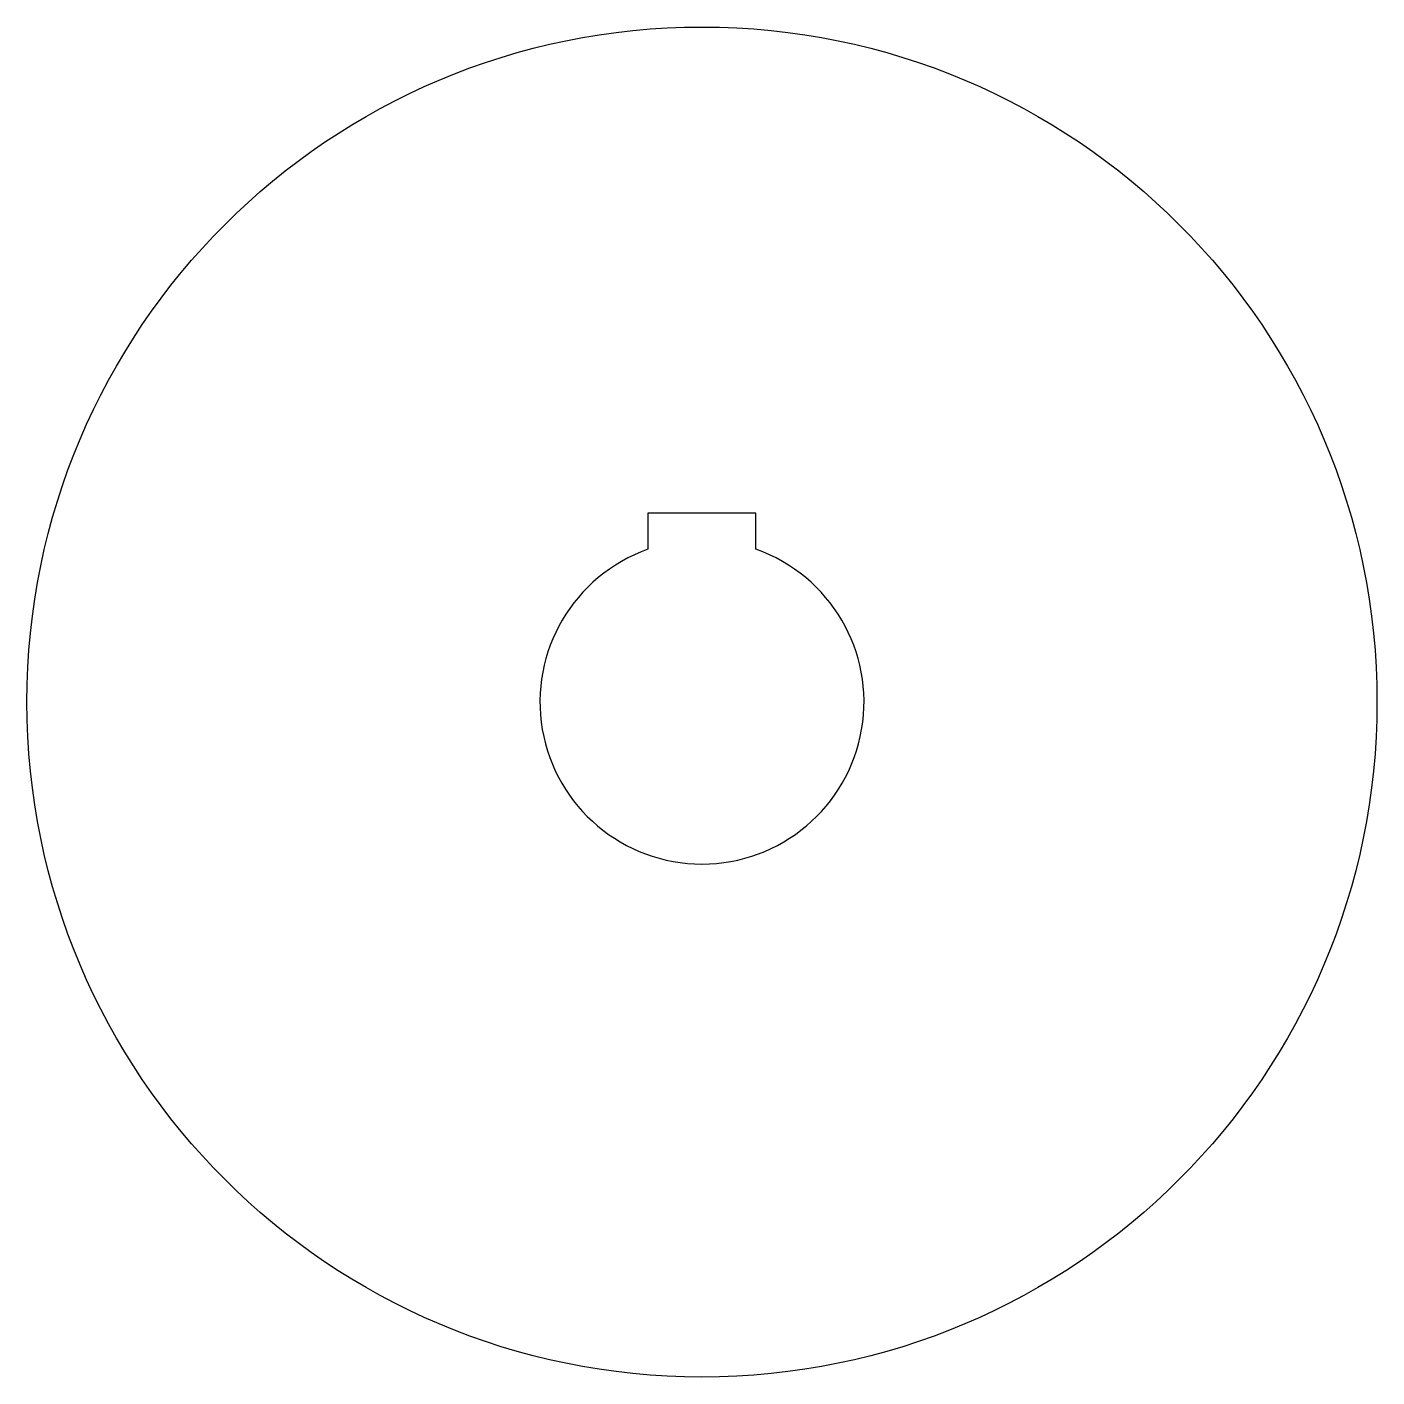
# Model space of a CAD drawing. Header units: millimetres. Extents: x 42.1 to 67.1, y 66.6 to 91.6.
import ezdxf

# ---------------------------------------------------------------- set-up
doc = ezdxf.new("R2010")
doc.units = ezdxf.units.MM
doc.header["$LTSCALE"] = 0.5

msp = doc.modelspace()

# ---------------------------------------------------------------- linework, layer by layer
at = {"color": 7, "linetype": 'Continuous', "lineweight": 25}
for p, q in [((55.6, 82.606), (53.6, 82.606)), ((53.6, 82.606), (53.6, 81.935)), ((55.6, 81.935), (55.6, 82.606))]:
    msp.add_line(p, q, dxfattribs=at)
msp.add_circle((54.6, 79.106), 12.5, dxfattribs=at)
msp.add_arc((54.6, 79.106), 3, 109.4712, 70.5288, dxfattribs=at)

doc.saveas('drawing.dxf')
